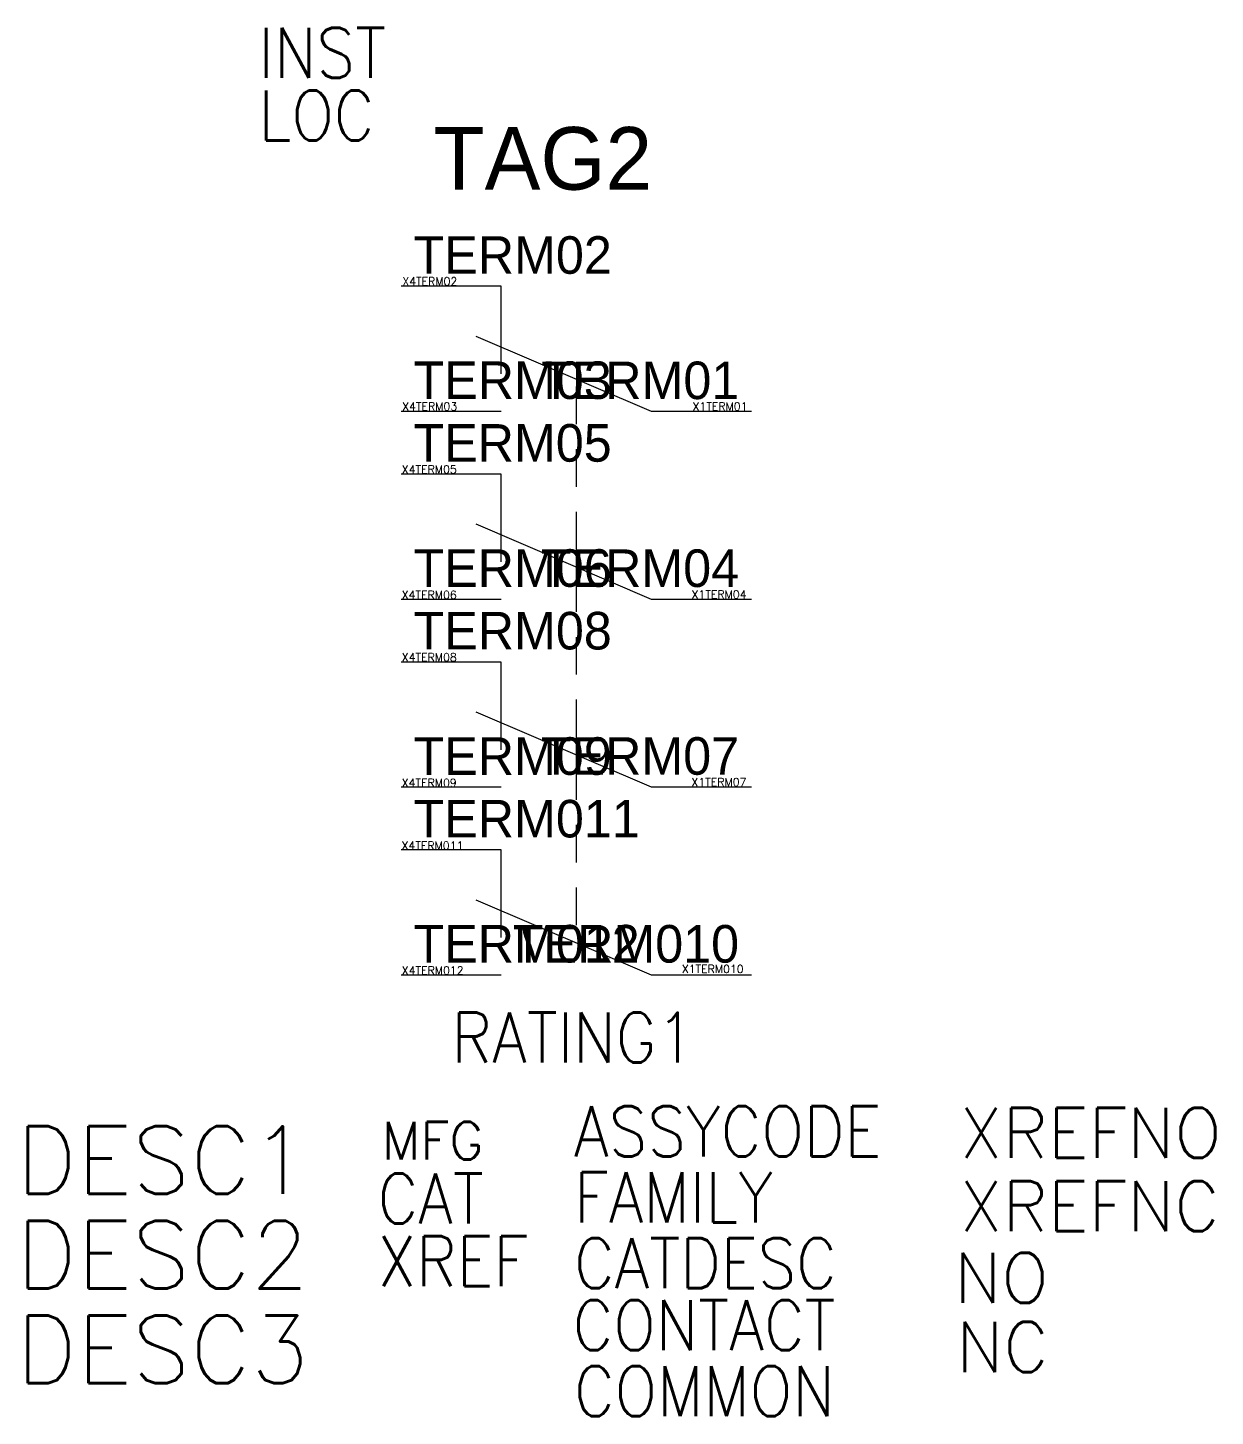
# Model space of a CAD drawing. Header units: millimetres. Extents: x 10.6 to 58, y -26.6 to 28.8.
import ezdxf
from ezdxf.enums import TextEntityAlignment as Align

# ---------------------------------------------------------------- set-up
doc = ezdxf.new("R2010")
doc.units = ezdxf.units.MM
doc.layers.add('PNPG', color=70, linetype='Continuous')
doc.styles.add('WD', font='txt.shx')
doc.styles.add('WD_IEC', font='txt.shx', dxfattribs={"width": 0.9, "height": 2})

msp = doc.modelspace()

# ---------------------------------------------------------------- linework, layer by layer
at = {"color": 0}
for p, q in [((32.5, 14.5), (32.5, 13)), ((32.5, 12), (32.5, 10.5)), ((32.5, 9.5), (32.5, 8)), ((32.5, 7), (32.5, 5.5)), ((32.5, 4.5), (32.5, 3)), ((32.5, 2), (32.5, 0.5)), ((32.5, -0.5), (32.5, -2)), ((32.5, -3), (32.5, -4.5)), ((32.5, -5.5), (32.5, -7))]:
    msp.add_line(p, q, dxfattribs=at)
at = {"layer": 'PNPG', "color": 0}
for p, q in [((29.5, 18.5), (25.5, 18.5)), ((29.5, 15), (29.5, 18.5)), ((35.5, 13.5), (28.5, 16.499)), ((29.5, 13.5), (25.5, 13.5)), ((39.5, 13.5), (35.5, 13.5)), ((29.5, 11), (25.5, 11)), ((29.5, 7.5), (29.5, 11)), ((35.5, 6), (28.5, 8.999)), ((29.5, 6), (25.5, 6)), ((39.5, 6), (35.5, 6)), ((29.5, 3.5), (25.5, 3.5)), ((29.5, 0), (29.5, 3.5)), ((35.5, -1.5), (28.5, 1.499)), ((29.5, -1.5), (25.5, -1.5)), ((39.5, -1.5), (35.5, -1.5)), ((29.5, -4), (25.5, -4)), ((29.5, -7.5), (29.5, -4)), ((35.5, -9), (28.5, -6.001)), ((29.5, -9), (25.5, -9)), ((39.5, -9), (35.5, -9))]:
    msp.add_line(p, q, dxfattribs=at)

# ---------------------------------------------------------------- texts
at = {"style": 'WD_IEC', "width": 0.9, "flags": 1}
for tag, p, s in [('INST', (19.81, 26.82), ''), ('LOC', (19.81, 24.32), ''), ('ASSYCODE', (32.407, -16.233), ''), ('CAT', (24.564, -18.912), ''), ('FAMILY', (32.407, -18.866), 'CR_ACKO'), ('XREF', (24.564, -21.412), ''), ('CATDESC', (32.407, -21.498), ''), ('CONTACT', (32.354, -23.972), ''), ('COMMON', (32.407, -26.604), '')]:
    msp.add_attdef(tag, p, s, height=2, dxfattribs=at)
msp.add_attdef('TAG2', (26.796, 22.356), 'K', height=2.5)
at = {"linetype": 'Continuous'}
for tag, p, s in [('TERM02', (26.003, 18.998), '1'), ('TERM03', (26.001, 14.002), '5'), ('TERM05', (25.998, 11.499), '2'), ('TERM06', (25.999, 6.503), '6'), ('TERM08', (26.001, 4.003), '3'), ('TERM09', (26.001, -1.002), '7'), ('TERM011', (26.001, -3.501), '4'), ('TERM012', (25.999, -8.493), '8')]:
    msp.add_attdef(tag, p, s, height=1.5, dxfattribs=at)
at = {"style": 'WD', "flags": 1}
for tag, p in [('X4TERM02', (25.553, 18.538)), ('X4TERM03', (25.549, 13.545)), ('X4TERM05', (25.532, 11.032)), ('X4TERM06', (25.53, 6.021)), ('X4TERM08', (25.531, 3.532)), ('X4TERM09', (25.53, -1.481)), ('X4TERM011', (25.524, -3.987)), ('X4TERM012', (25.531, -8.969))]:
    msp.add_attdef(tag, p, '', height=0.32, dxfattribs=at)
at = {"linetype": 'Continuous'}
for tag, text, p in [('TERM01', '9', (39.006, 13.996)), ('TERM04', '10', (38.998, 6.497)), ('TERM07', '11', (38.998, -0.998)), ('TERM010', '12', (38.997, -8.497))]:
    msp.add_attdef(tag, text=text, height=1.5, dxfattribs=at).set_placement(p, align=Align.RIGHT)
at = {"style": 'WD', "flags": 1}
for tag, p in [('X1TERM01', (39.336, 13.545)), ('X1TERM04', (39.297, 6.038)), ('X1TERM07', (39.292, -1.451)), ('X1TERM010', (39.181, -8.911))]:
    msp.add_attdef(tag, text='', height=0.32, dxfattribs=at).set_placement(p, align=Align.RIGHT)
at = {"style": 'WD_IEC', "width": 0.9}
msp.add_attdef('RATING1', (27.516, -12.489), '', height=2, dxfattribs=at)
at = {"color": 0, "style": 'WD_IEC'}
for tag, p, height, flags in [('XREFNO', (47.809, -16.295), 2, 1), ('MFG', (24.736, -16.357), 1.5, 9), ('XREFNC', (47.809, -19.223), 2, 1)]:
    msp.add_attdef(tag, p, '', height=height, dxfattribs=dict(at, flags=flags))
at = {"color": 0, "style": 'WD_IEC', "flags": 1}
for tag, text, height, p in [('DESC1', '', 2.7, (21.822, -17.728)), ('DESC2', '', 2.7, (21.822, -21.508)), ('NO', 'NO', 2, (51.354, -22.081)), ('DESC3', '', 2.7, (21.822, -25.288)), ('NC', 'NC', 2, (51.354, -24.839))]:
    msp.add_attdef(tag, text=text, height=height, dxfattribs=at).set_placement(p, align=Align.RIGHT)

doc.saveas('drawing.dxf')
